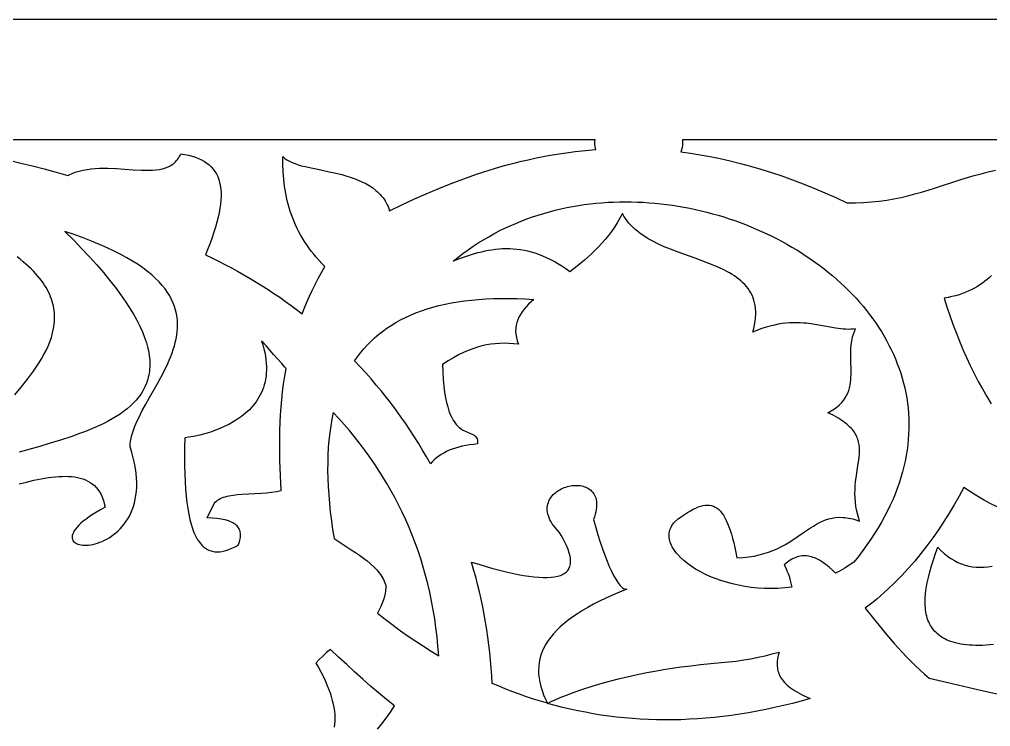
# Model space of a CAD drawing. Extents: x -52 to 65, y 50 to 90.
# Drawn here: x -27.12 to -2.42, y 71.67 to 89.66 of the extents above; entities that cross this region are included whole.
import ezdxf

# ---------------------------------------------------------------- set-up
doc = ezdxf.new("R2010")
doc.units = 0
doc.header["$MEASUREMENT"] = 0
doc.layers.add('LAYER_1', color=18, linetype='CONTINUOUS')

msp = doc.modelspace()

# ---------------------------------------------------------------- linework, layer by layer
at = {"layer": 'LAYER_1'}
for points in [[(64.619, 89.656), (-51.834, 89.656)], [(-27.389, 86.073), (-27.091, 86.003), (-26.793, 85.93), (-26.493, 85.853), (-26.192, 85.772), (-25.89, 85.687), (-25.845, 85.71), (-25.798, 85.732), (-25.704, 85.769), (-25.606, 85.799), (-25.506, 85.824), (-25.404, 85.842), (-25.3, 85.856), (-25.194, 85.864), (-25.088, 85.869), (-24.98, 85.871), (-24.872, 85.869), (-24.656, 85.86), (-24.232, 85.831), (-24.029, 85.821), (-23.931, 85.818), (-23.836, 85.819), (-23.743, 85.823), (-23.655, 85.83), (-23.569, 85.842), (-23.488, 85.859), (-23.411, 85.881), (-23.339, 85.909), (-23.304, 85.926), (-23.271, 85.944), (-23.24, 85.964), (-23.209, 85.986), (-23.18, 86.01), (-23.153, 86.036), (-23.127, 86.064), (-23.102, 86.094), (-23.08, 86.127), (-23.058, 86.161), (-23.038, 86.198), (-23.02, 86.238), (-22.919, 86.221), (-22.823, 86.201), (-22.732, 86.177), (-22.646, 86.149), (-22.565, 86.118), (-22.49, 86.083), (-22.42, 86.043), (-22.356, 86), (-22.297, 85.953), (-22.243, 85.902), (-22.194, 85.847), (-22.151, 85.787), (-22.113, 85.724), (-22.08, 85.656), (-22.053, 85.584), (-22.031, 85.508), (-22.014, 85.427), (-22.002, 85.342), (-21.996, 85.253), (-21.995, 85.159), (-21.999, 85.061), (-22.009, 84.958), (-22.024, 84.851), (-22.044, 84.739), (-22.069, 84.622), (-22.1, 84.501), (-22.136, 84.374), (-22.177, 84.243), (-22.223, 84.108), (-22.275, 83.967), (-22.332, 83.821), (-22.394, 83.671), (-22.226, 83.59), (-22.06, 83.508), (-21.896, 83.424), (-21.733, 83.338), (-21.573, 83.25), (-21.414, 83.16), (-21.257, 83.069), (-21.103, 82.976), (-20.95, 82.881), (-20.799, 82.784), (-20.65, 82.686), (-20.503, 82.586), (-20.358, 82.484), (-20.214, 82.38), (-20.073, 82.275), (-19.934, 82.169), (-19.875, 82.316), (-19.812, 82.464), (-19.746, 82.613), (-19.676, 82.763), (-19.602, 82.914), (-19.524, 83.065), (-19.441, 83.218), (-19.355, 83.372), (-19.43, 83.448), (-19.502, 83.526), (-19.571, 83.604), (-19.637, 83.683), (-19.7, 83.762), (-19.76, 83.843), (-19.816, 83.924), (-19.87, 84.006), (-19.921, 84.089), (-19.97, 84.172), (-20.015, 84.256), (-20.058, 84.341), (-20.098, 84.427), (-20.136, 84.513), (-20.171, 84.6), (-20.203, 84.687), (-20.233, 84.775), (-20.261, 84.864), (-20.286, 84.954), (-20.309, 85.043), (-20.33, 85.134), (-20.348, 85.225), (-20.365, 85.317), (-20.379, 85.409), (-20.391, 85.502), (-20.401, 85.595), (-20.415, 85.783), (-20.422, 85.973), (-20.422, 86.165), (-20.399, 86.143), (-20.374, 86.122), (-20.319, 86.083), (-20.257, 86.048), (-20.188, 86.016), (-20.113, 85.987), (-20.032, 85.96), (-19.946, 85.935), (-19.855, 85.912), (-19.663, 85.868), (-19.458, 85.826), (-19.246, 85.783), (-19.031, 85.735), (-18.923, 85.708), (-18.817, 85.678), (-18.711, 85.646), (-18.608, 85.611), (-18.507, 85.571), (-18.409, 85.528), (-18.314, 85.481), (-18.223, 85.429), (-18.137, 85.371), (-18.056, 85.308), (-18.018, 85.274), (-17.981, 85.239), (-17.945, 85.202), (-17.911, 85.163), (-17.879, 85.123), (-17.849, 85.081), (-17.82, 85.037), (-17.794, 84.991), (-17.769, 84.943), (-17.746, 84.894), (-17.725, 84.842), (-17.707, 84.789), (-17.397, 84.939), (-17.086, 85.084), (-16.773, 85.223), (-16.457, 85.357), (-16.14, 85.484), (-15.82, 85.604), (-15.497, 85.717), (-15.335, 85.77), (-15.172, 85.822), (-15.009, 85.872), (-14.844, 85.919), (-14.679, 85.965), (-14.513, 86.008), (-14.347, 86.049), (-14.179, 86.088), (-14.011, 86.125), (-13.842, 86.159), (-13.672, 86.191), (-13.502, 86.221), (-13.33, 86.248), (-13.158, 86.272), (-12.985, 86.294), (-12.81, 86.314), (-12.635, 86.33), (-12.459, 86.344), (-12.47, 86.385), (-12.478, 86.427), (-12.483, 86.47), (-12.485, 86.513), (-12.483, 86.552), (-12.479, 86.591), (-30.59, 86.591)], [(20.358, 86.591), (-10.257, 86.591), (-10.253, 86.552), (-10.252, 86.513), (-10.255, 86.454), (-10.264, 86.396), (-10.279, 86.34), (-10.299, 86.285), (-10.052, 86.252), (-9.802, 86.212), (-9.55, 86.167), (-9.296, 86.115), (-9.04, 86.058), (-8.782, 85.994), (-8.522, 85.924), (-8.259, 85.848), (-7.994, 85.765), (-7.727, 85.675), (-7.457, 85.578), (-7.185, 85.475), (-6.91, 85.365), (-6.633, 85.247), (-6.354, 85.123), (-6.072, 84.991), (-5.856, 84.99), (-5.647, 84.998), (-5.445, 85.012), (-5.249, 85.033), (-5.06, 85.06), (-4.875, 85.092), (-4.695, 85.129), (-4.519, 85.171), (-4.346, 85.216), (-4.175, 85.263), (-4.007, 85.314), (-3.84, 85.366), (-3.172, 85.58), (-3.003, 85.633), (-2.83, 85.683), (-2.655, 85.731), (-2.476, 85.777), (-2.293, 85.819)], [(-27.134, 77.838), (-26.943, 77.887), (-26.755, 77.931), (-26.569, 77.969), (-26.387, 78), (-26.298, 78.011), (-26.211, 78.021), (-26.125, 78.028), (-26.041, 78.032), (-25.958, 78.033), (-25.878, 78.031), (-25.8, 78.025), (-25.724, 78.017), (-25.651, 78.004), (-25.58, 77.987), (-25.512, 77.967), (-25.447, 77.942), (-25.385, 77.913), (-25.327, 77.879), (-25.271, 77.84), (-25.219, 77.797), (-25.171, 77.748), (-25.126, 77.694), (-25.086, 77.634), (-25.049, 77.569), (-25.017, 77.498), (-24.989, 77.421), (-24.965, 77.337), (-24.947, 77.247), (-25.062, 77.183), (-25.168, 77.121), (-25.264, 77.06), (-25.352, 77.002), (-25.43, 76.945), (-25.5, 76.89), (-25.561, 76.837), (-25.614, 76.786), (-25.66, 76.738), (-25.698, 76.691), (-25.729, 76.647), (-25.753, 76.605), (-25.77, 76.565), (-25.781, 76.528), (-25.785, 76.493), (-25.784, 76.46), (-25.778, 76.43), (-25.766, 76.403), (-25.749, 76.378), (-25.727, 76.356), (-25.701, 76.336), (-25.67, 76.32), (-25.636, 76.306), (-25.598, 76.295), (-25.557, 76.287), (-25.513, 76.281), (-25.466, 76.279), (-25.416, 76.28), (-25.365, 76.284), (-25.311, 76.292), (-25.256, 76.302), (-25.199, 76.316), (-25.141, 76.333), (-25.082, 76.353), (-25.023, 76.377), (-24.964, 76.405), (-24.904, 76.435), (-24.845, 76.47), (-24.786, 76.508), (-24.728, 76.55), (-24.671, 76.595), (-24.616, 76.644), (-24.562, 76.697), (-24.51, 76.754), (-24.461, 76.815), (-24.414, 76.88), (-24.369, 76.949), (-24.328, 77.022), (-24.29, 77.099), (-24.256, 77.18), (-24.225, 77.266), (-24.199, 77.356), (-24.177, 77.45), (-24.16, 77.548), (-24.148, 77.651), (-24.141, 77.759), (-24.14, 77.871), (-24.145, 77.988), (-24.155, 78.109), (-24.172, 78.235), (-24.196, 78.365), (-24.227, 78.501), (-24.264, 78.641), (-24.31, 78.786), (-24.305, 78.857), (-24.296, 78.93), (-24.282, 79.003), (-24.264, 79.077), (-24.242, 79.152), (-24.217, 79.228), (-24.187, 79.305), (-24.155, 79.383), (-24.12, 79.462), (-24.082, 79.541), (-23.999, 79.703), (-23.91, 79.867), (-23.816, 80.034), (-23.622, 80.376), (-23.527, 80.549), (-23.436, 80.725), (-23.351, 80.902), (-23.312, 80.991), (-23.276, 81.081), (-23.242, 81.171), (-23.211, 81.261), (-23.183, 81.351), (-23.159, 81.441), (-23.139, 81.532), (-23.123, 81.622), (-23.112, 81.713), (-23.105, 81.804), (-23.103, 81.895), (-23.106, 81.986), (-23.115, 82.077), (-23.13, 82.168), (-23.151, 82.258), (-23.179, 82.349), (-23.213, 82.44), (-23.253, 82.53), (-23.302, 82.62), (-23.357, 82.711), (-23.421, 82.8), (-23.493, 82.89), (-23.573, 82.979), (-23.661, 83.068), (-23.759, 83.157), (-23.866, 83.245), (-23.982, 83.333), (-24.108, 83.42), (-24.244, 83.507), (-24.39, 83.593), (-24.547, 83.679), (-24.715, 83.764), (-24.894, 83.849), (-25.085, 83.933), (-25.287, 84.016), (-25.502, 84.099), (-25.728, 84.181), (-25.968, 84.263), (-25.744, 84.04), (-25.535, 83.824), (-25.339, 83.615), (-25.156, 83.412), (-24.986, 83.215), (-24.829, 83.025), (-24.684, 82.84), (-24.551, 82.661), (-24.431, 82.488), (-24.322, 82.321), (-24.224, 82.159), (-24.137, 82.002), (-24.061, 81.851), (-23.996, 81.705), (-23.94, 81.564), (-23.895, 81.428), (-23.86, 81.296), (-23.845, 81.232), (-23.833, 81.17), (-23.824, 81.108), (-23.816, 81.048), (-23.811, 80.988), (-23.808, 80.93), (-23.807, 80.873), (-23.809, 80.817), (-23.812, 80.761), (-23.817, 80.707), (-23.825, 80.654), (-23.834, 80.602), (-23.846, 80.551), (-23.859, 80.501), (-23.874, 80.452), (-23.891, 80.404), (-23.931, 80.31), (-23.977, 80.22), (-24.03, 80.134), (-24.089, 80.051), (-24.155, 79.971), (-24.227, 79.894), (-24.304, 79.821), (-24.386, 79.75), (-24.474, 79.682), (-24.566, 79.616), (-24.663, 79.553), (-24.764, 79.493), (-24.869, 79.435), (-24.977, 79.379), (-25.09, 79.325), (-25.205, 79.273), (-25.323, 79.223), (-25.444, 79.174), (-25.567, 79.127), (-25.819, 79.038), (-26.077, 78.953), (-26.34, 78.872), (-26.603, 78.794), (-27.128, 78.644)], [(-27.244, 80.104), (-27.081, 80.3), (-26.921, 80.501), (-26.844, 80.603), (-26.769, 80.706), (-26.697, 80.81), (-26.628, 80.915), (-26.562, 81.022), (-26.502, 81.129), (-26.446, 81.237), (-26.395, 81.346), (-26.35, 81.456), (-26.311, 81.567), (-26.28, 81.679), (-26.255, 81.792), (-26.246, 81.848), (-26.238, 81.905), (-26.233, 81.962), (-26.23, 82.019), (-26.229, 82.076), (-26.231, 82.134), (-26.234, 82.191), (-26.24, 82.249), (-26.249, 82.307), (-26.26, 82.365), (-26.274, 82.423), (-26.29, 82.482), (-26.309, 82.54), (-26.331, 82.599), (-26.355, 82.658), (-26.383, 82.717), (-26.413, 82.776), (-26.446, 82.835), (-26.483, 82.894), (-26.523, 82.954), (-26.565, 83.013), (-26.611, 83.073), (-26.661, 83.133), (-26.714, 83.193), (-26.77, 83.253), (-26.83, 83.313), (-26.893, 83.373), (-26.96, 83.433), (-27.031, 83.493), (-27.106, 83.554), (-27.184, 83.614)], [(-2.394, 83.144), (-2.448, 83.093), (-2.504, 83.043), (-2.562, 82.995), (-2.623, 82.949), (-2.687, 82.905), (-2.753, 82.863), (-2.822, 82.822), (-2.895, 82.784), (-2.97, 82.748), (-3.049, 82.714), (-3.132, 82.683), (-3.217, 82.653), (-3.307, 82.627), (-3.401, 82.603), (-3.498, 82.581), (-3.6, 82.562), (-3.528, 82.342), (-3.454, 82.122), (-3.377, 81.904), (-3.296, 81.688), (-3.211, 81.473), (-3.123, 81.262), (-3.032, 81.053), (-2.936, 80.848), (-2.837, 80.646), (-2.734, 80.447), (-2.626, 80.254), (-2.515, 80.064), (-2.399, 79.88)], [(-2.252, 77.257), (-2.423, 77.343), (-2.593, 77.435), (-2.763, 77.532), (-2.931, 77.636), (-3.099, 77.745), (-3.218, 77.525), (-3.342, 77.308), (-3.471, 77.093), (-3.605, 76.882), (-3.743, 76.673), (-3.886, 76.469), (-4.034, 76.268), (-4.188, 76.071), (-4.346, 75.878), (-4.509, 75.691), (-4.678, 75.508), (-4.852, 75.33), (-5.032, 75.158), (-5.124, 75.074), (-5.217, 74.991), (-5.311, 74.91), (-5.407, 74.831), (-5.505, 74.753), (-5.604, 74.676), (-5.251, 74.235), (-5.063, 74.008), (-4.866, 73.779), (-4.764, 73.665), (-4.66, 73.551), (-4.553, 73.439), (-4.444, 73.327), (-4.332, 73.217), (-4.218, 73.108), (-4.1, 73.001), (-3.98, 72.897), (-3.54, 72.792), (-3.104, 72.691), (-2.673, 72.595), (-2.247, 72.502)], [(-2.34, 73.75), (-2.532, 73.736), (-2.623, 73.732), (-2.711, 73.73), (-2.796, 73.731), (-2.877, 73.733), (-2.956, 73.738), (-3.032, 73.745), (-3.104, 73.754), (-3.174, 73.765), (-3.241, 73.778), (-3.305, 73.793), (-3.366, 73.81), (-3.425, 73.829), (-3.481, 73.849), (-3.534, 73.872), (-3.584, 73.897), (-3.631, 73.923), (-3.677, 73.951), (-3.719, 73.981), (-3.759, 74.013), (-3.796, 74.047), (-3.831, 74.082), (-3.864, 74.119), (-3.894, 74.158), (-3.921, 74.199), (-3.947, 74.241), (-3.97, 74.284), (-3.991, 74.33), (-4.009, 74.376), (-4.026, 74.425), (-4.04, 74.475), (-4.052, 74.526), (-4.062, 74.579), (-4.07, 74.633), (-4.075, 74.689), (-4.079, 74.746), (-4.081, 74.804), (-4.079, 74.925), (-4.07, 75.052), (-4.053, 75.183), (-4.03, 75.319), (-4, 75.46), (-3.963, 75.605), (-3.921, 75.754), (-3.872, 75.908), (-3.818, 76.065), (-3.759, 76.226), (-3.678, 76.142), (-3.595, 76.067), (-3.511, 75.999), (-3.425, 75.939), (-3.337, 75.887), (-3.248, 75.842), (-3.157, 75.804), (-3.065, 75.773), (-2.972, 75.75), (-2.876, 75.733), (-2.78, 75.723), (-2.682, 75.719), (-2.583, 75.722), (-2.482, 75.731), (-2.38, 75.746)], [(-18.018, 71.601), (-17.905, 71.737), (-17.794, 71.881), (-17.686, 72.032), (-17.579, 72.19), (-17.782, 72.354), (-17.985, 72.522), (-18.189, 72.695), (-18.392, 72.873), (-18.596, 73.055), (-18.799, 73.242), (-19.003, 73.434), (-19.207, 73.63), (-19.309, 73.546), (-19.405, 73.46), (-19.497, 73.372), (-19.582, 73.281), (-19.516, 73.167), (-19.455, 73.055), (-19.398, 72.945), (-19.347, 72.837), (-19.301, 72.731), (-19.259, 72.628), (-19.223, 72.527), (-19.191, 72.428), (-19.164, 72.332), (-19.142, 72.238), (-19.125, 72.147), (-19.112, 72.058), (-19.103, 71.971), (-19.1, 71.887), (-19.1, 71.806), (-19.106, 71.727), (-19.115, 71.651)]]:
    msp.add_lwpolyline(points, dxfattribs=at)
for points in [[(-13.123, 83.233), (-13.224, 83.307), (-13.324, 83.375), (-13.423, 83.438), (-13.522, 83.496), (-13.619, 83.548), (-13.716, 83.595), (-13.812, 83.637), (-13.908, 83.675), (-14.002, 83.708), (-14.097, 83.736), (-14.19, 83.76), (-14.283, 83.779), (-14.376, 83.795), (-14.468, 83.807), (-14.56, 83.815), (-14.651, 83.819), (-14.742, 83.82), (-14.832, 83.817), (-14.923, 83.811), (-15.013, 83.802), (-15.103, 83.79), (-15.193, 83.776), (-15.282, 83.758), (-15.372, 83.739), (-15.461, 83.716), (-15.551, 83.692), (-15.73, 83.637), (-15.91, 83.575), (-16.09, 83.507), (-15.966, 83.606), (-15.84, 83.703), (-15.712, 83.795), (-15.583, 83.884), (-15.452, 83.969), (-15.32, 84.051), (-15.186, 84.129), (-15.051, 84.204), (-14.915, 84.275), (-14.777, 84.343), (-14.639, 84.407), (-14.499, 84.468), (-14.358, 84.526), (-14.216, 84.58), (-14.073, 84.631), (-13.93, 84.678), (-13.785, 84.723), (-13.64, 84.764), (-13.494, 84.802), (-13.348, 84.836), (-13.2, 84.868), (-13.053, 84.896), (-12.904, 84.922), (-12.756, 84.944), (-12.607, 84.963), (-12.457, 84.979), (-12.308, 84.993), (-12.158, 85.003), (-12.008, 85.01), (-11.858, 85.015), (-11.708, 85.016), (-11.558, 85.015), (-11.408, 85.011), (-11.258, 85.004), (-11.108, 84.994), (-10.959, 84.982), (-10.81, 84.967), (-10.661, 84.949), (-10.512, 84.929), (-10.365, 84.906), (-10.217, 84.88), (-10.071, 84.852), (-9.925, 84.821), (-9.779, 84.788), (-9.635, 84.752), (-9.491, 84.714), (-9.348, 84.673), (-9.206, 84.63), (-9.065, 84.585), (-8.925, 84.537), (-8.786, 84.487), (-8.649, 84.435), (-8.512, 84.38), (-8.377, 84.323), (-8.243, 84.264), (-8.111, 84.203), (-7.98, 84.139), (-7.85, 84.074), (-7.722, 84.006), (-7.596, 83.936), (-7.471, 83.865), (-7.348, 83.791), (-7.227, 83.715), (-7.108, 83.637), (-6.99, 83.558), (-6.875, 83.476), (-6.761, 83.393), (-6.65, 83.307), (-6.54, 83.22), (-6.433, 83.131), (-6.329, 83.041), (-6.226, 82.948), (-6.126, 82.854), (-6.028, 82.758), (-5.933, 82.661), (-5.84, 82.562), (-5.75, 82.461), (-5.662, 82.359), (-5.577, 82.255), (-5.495, 82.149), (-5.416, 82.043), (-5.339, 81.934), (-5.265, 81.825), (-5.195, 81.713), (-5.127, 81.601), (-5.063, 81.487), (-5.002, 81.372), (-4.943, 81.255), (-4.889, 81.138), (-4.837, 81.019), (-4.789, 80.898), (-4.744, 80.777), (-4.703, 80.655), (-4.665, 80.531), (-4.631, 80.406), (-4.601, 80.28), (-4.574, 80.153), (-4.551, 80.025), (-4.532, 79.896), (-4.517, 79.767), (-4.505, 79.636), (-4.498, 79.504), (-4.495, 79.371), (-4.496, 79.238), (-4.501, 79.104), (-4.51, 78.969), (-4.523, 78.833), (-4.541, 78.696), (-4.564, 78.559), (-4.59, 78.421), (-4.622, 78.282), (-4.657, 78.143), (-4.698, 78.003), (-4.743, 77.862), (-4.793, 77.721), (-4.847, 77.58), (-4.907, 77.438), (-4.971, 77.295), (-5.041, 77.152), (-5.115, 77.009), (-5.194, 76.865), (-5.279, 76.721), (-5.369, 76.577), (-5.464, 76.432), (-5.564, 76.287), (-5.67, 76.142), (-5.781, 75.996), (-5.897, 75.851), (-6.01, 75.771), (-6.125, 75.697), (-6.241, 75.629), (-6.358, 75.566), (-6.442, 75.647), (-6.525, 75.721), (-6.607, 75.787), (-6.689, 75.846), (-6.77, 75.897), (-6.85, 75.939), (-6.89, 75.956), (-6.93, 75.971), (-6.971, 75.984), (-7.011, 75.994), (-7.051, 76.002), (-7.091, 76.007), (-7.131, 76.01), (-7.171, 76.01), (-7.211, 76.007), (-7.252, 76.001), (-7.292, 75.993), (-7.333, 75.981), (-7.374, 75.967), (-7.414, 75.95), (-7.455, 75.929), (-7.497, 75.906), (-7.538, 75.879), (-7.58, 75.849), (-7.622, 75.816), (-7.664, 75.779), (-7.628, 75.705), (-7.597, 75.631), (-7.569, 75.559), (-7.544, 75.488), (-7.523, 75.418), (-7.504, 75.349), (-7.489, 75.28), (-7.477, 75.213), (-7.565, 75.202), (-7.652, 75.193), (-7.826, 75.18), (-7.999, 75.176), (-8.17, 75.179), (-8.339, 75.189), (-8.505, 75.206), (-8.668, 75.23), (-8.828, 75.26), (-8.983, 75.295), (-9.134, 75.336), (-9.28, 75.382), (-9.421, 75.432), (-9.556, 75.487), (-9.685, 75.546), (-9.807, 75.609), (-9.922, 75.674), (-10.03, 75.743), (-10.13, 75.814), (-10.221, 75.888), (-10.303, 75.963), (-10.377, 76.04), (-10.41, 76.079), (-10.44, 76.118), (-10.468, 76.158), (-10.493, 76.197), (-10.516, 76.237), (-10.536, 76.276), (-10.554, 76.316), (-10.568, 76.356), (-10.58, 76.395), (-10.588, 76.435), (-10.594, 76.474), (-10.597, 76.514), (-10.597, 76.553), (-10.593, 76.591), (-10.586, 76.63), (-10.576, 76.668), (-10.563, 76.705), (-10.546, 76.742), (-10.526, 76.779), (-10.503, 76.815), (-10.476, 76.85), (-10.445, 76.885), (-10.361, 76.95), (-10.28, 77.009), (-10.202, 77.064), (-10.127, 77.113), (-10.054, 77.156), (-9.985, 77.194), (-9.918, 77.226), (-9.853, 77.253), (-9.791, 77.274), (-9.732, 77.289), (-9.675, 77.298), (-9.62, 77.301), (-9.567, 77.298), (-9.516, 77.289), (-9.467, 77.273), (-9.421, 77.251), (-9.376, 77.222), (-9.332, 77.187), (-9.291, 77.145), (-9.251, 77.097), (-9.213, 77.042), (-9.176, 76.979), (-9.14, 76.91), (-9.106, 76.834), (-9.073, 76.75), (-9.041, 76.66), (-9.01, 76.562), (-8.98, 76.456), (-8.951, 76.343), (-8.923, 76.222), (-8.896, 76.094), (-8.869, 75.958), (-8.716, 75.966), (-8.571, 75.982), (-8.434, 76.004), (-8.304, 76.032), (-8.182, 76.065), (-8.065, 76.102), (-7.955, 76.144), (-7.85, 76.19), (-7.75, 76.239), (-7.655, 76.29), (-7.564, 76.343), (-7.476, 76.397), (-7.31, 76.508), (-7.152, 76.617), (-6.999, 76.72), (-6.923, 76.768), (-6.847, 76.813), (-6.771, 76.854), (-6.693, 76.89), (-6.614, 76.922), (-6.532, 76.948), (-6.449, 76.969), (-6.362, 76.983), (-6.271, 76.989), (-6.177, 76.988), (-6.128, 76.984), (-6.078, 76.979), (-6.027, 76.971), (-5.975, 76.96), (-5.921, 76.948), (-5.866, 76.933), (-5.751, 76.895), (-5.789, 77.021), (-5.819, 77.143), (-5.841, 77.261), (-5.855, 77.376), (-5.863, 77.487), (-5.866, 77.596), (-5.864, 77.7), (-5.858, 77.802), (-5.849, 77.901), (-5.837, 77.997), (-5.809, 78.182), (-5.782, 78.356), (-5.77, 78.44), (-5.76, 78.522), (-5.753, 78.602), (-5.751, 78.68), (-5.753, 78.756), (-5.76, 78.831), (-5.774, 78.904), (-5.794, 78.976), (-5.807, 79.012), (-5.823, 79.047), (-5.84, 79.082), (-5.86, 79.117), (-5.882, 79.152), (-5.906, 79.186), (-5.933, 79.22), (-5.962, 79.254), (-5.995, 79.287), (-6.03, 79.321), (-6.068, 79.354), (-6.109, 79.388), (-6.201, 79.454), (-6.306, 79.52), (-6.425, 79.585), (-6.559, 79.651), (-6.47, 79.697), (-6.391, 79.746), (-6.32, 79.798), (-6.258, 79.851), (-6.203, 79.907), (-6.155, 79.965), (-6.114, 80.025), (-6.079, 80.087), (-6.05, 80.15), (-6.026, 80.215), (-6.007, 80.282), (-5.992, 80.349), (-5.981, 80.418), (-5.973, 80.488), (-5.968, 80.559), (-5.966, 80.631), (-5.966, 80.776), (-5.97, 80.923), (-5.973, 81.071), (-5.972, 81.219), (-5.969, 81.292), (-5.963, 81.365), (-5.954, 81.438), (-5.942, 81.509), (-5.926, 81.58), (-5.905, 81.65), (-5.88, 81.719), (-5.849, 81.787), (-5.911, 81.778), (-5.973, 81.773), (-6.036, 81.771), (-6.1, 81.772), (-6.164, 81.776), (-6.228, 81.782), (-6.361, 81.801), (-6.497, 81.825), (-6.638, 81.852), (-6.784, 81.88), (-6.937, 81.905), (-7.097, 81.925), (-7.179, 81.932), (-7.264, 81.937), (-7.35, 81.94), (-7.439, 81.939), (-7.53, 81.936), (-7.623, 81.928), (-7.719, 81.917), (-7.817, 81.901), (-7.918, 81.881), (-8.021, 81.856), (-8.127, 81.825), (-8.236, 81.789), (-8.348, 81.747), (-8.463, 81.699), (-8.438, 81.796), (-8.419, 81.889), (-8.404, 81.979), (-8.395, 82.065), (-8.391, 82.148), (-8.391, 82.227), (-8.396, 82.303), (-8.406, 82.376), (-8.42, 82.446), (-8.438, 82.513), (-8.46, 82.577), (-8.486, 82.639), (-8.516, 82.698), (-8.55, 82.754), (-8.587, 82.809), (-8.628, 82.86), (-8.672, 82.91), (-8.719, 82.958), (-8.769, 83.003), (-8.822, 83.047), (-8.877, 83.089), (-8.935, 83.13), (-8.995, 83.168), (-9.058, 83.206), (-9.123, 83.242), (-9.189, 83.277), (-9.328, 83.343), (-9.473, 83.406), (-9.623, 83.465), (-9.777, 83.523), (-9.933, 83.58), (-10.25, 83.693), (-10.408, 83.751), (-10.564, 83.812), (-10.718, 83.875), (-10.867, 83.942), (-11.012, 84.014), (-11.081, 84.052), (-11.15, 84.091), (-11.216, 84.133), (-11.28, 84.175), (-11.342, 84.22), (-11.402, 84.266), (-11.46, 84.315), (-11.514, 84.365), (-11.567, 84.418), (-11.616, 84.473), (-11.662, 84.531), (-11.705, 84.591), (-11.745, 84.653), (-11.782, 84.719), (-11.846, 84.598), (-11.915, 84.482), (-11.987, 84.371), (-12.063, 84.263), (-12.141, 84.16), (-12.223, 84.06), (-12.306, 83.964), (-12.392, 83.871), (-12.48, 83.782), (-12.57, 83.696), (-12.66, 83.612), (-12.752, 83.532), (-12.844, 83.453), (-12.937, 83.378)], [(-14.039, 82.534), (-14.108, 82.472), (-14.172, 82.409), (-14.232, 82.345), (-14.286, 82.282), (-14.336, 82.217), (-14.379, 82.151), (-14.416, 82.084), (-14.447, 82.016), (-14.472, 81.946), (-14.489, 81.874), (-14.499, 81.801), (-14.502, 81.725), (-14.496, 81.646), (-14.482, 81.566), (-14.459, 81.482), (-14.428, 81.396), (-14.552, 81.407), (-14.672, 81.413), (-14.79, 81.416), (-14.905, 81.414), (-15.019, 81.407), (-15.132, 81.394), (-15.245, 81.375), (-15.358, 81.35), (-15.473, 81.319), (-15.589, 81.28), (-15.708, 81.234), (-15.829, 81.181), (-15.954, 81.119), (-16.084, 81.049), (-16.219, 80.97), (-16.359, 80.881), (-16.352, 80.679), (-16.341, 80.494), (-16.326, 80.325), (-16.306, 80.172), (-16.284, 80.033), (-16.257, 79.908), (-16.228, 79.796), (-16.196, 79.696), (-16.162, 79.607), (-16.126, 79.529), (-16.088, 79.461), (-16.049, 79.401), (-16.009, 79.35), (-15.968, 79.306), (-15.926, 79.269), (-15.885, 79.237), (-15.843, 79.21), (-15.803, 79.188), (-15.724, 79.152), (-15.651, 79.123), (-15.587, 79.094), (-15.559, 79.078), (-15.534, 79.06), (-15.512, 79.038), (-15.495, 79.013), (-15.481, 78.983), (-15.471, 78.947), (-15.467, 78.905), (-15.467, 78.856), (-15.571, 78.846), (-15.672, 78.833), (-15.768, 78.817), (-15.86, 78.798), (-15.948, 78.776), (-16.032, 78.752), (-16.112, 78.724), (-16.188, 78.694), (-16.261, 78.661), (-16.329, 78.624), (-16.395, 78.586), (-16.456, 78.544), (-16.514, 78.5), (-16.569, 78.453), (-16.621, 78.403), (-16.669, 78.351), (-16.768, 78.527), (-16.869, 78.701), (-16.974, 78.873), (-17.081, 79.045), (-17.191, 79.214), (-17.305, 79.382), (-17.421, 79.549), (-17.54, 79.713), (-17.662, 79.877), (-17.787, 80.038), (-17.914, 80.197), (-18.045, 80.355), (-18.179, 80.511), (-18.315, 80.665), (-18.454, 80.817), (-18.597, 80.967), (-18.522, 81.074), (-18.443, 81.177), (-18.361, 81.276), (-18.274, 81.372), (-18.183, 81.464), (-18.087, 81.553), (-17.988, 81.639), (-17.884, 81.72), (-17.776, 81.799), (-17.664, 81.873), (-17.547, 81.944), (-17.426, 82.011), (-17.301, 82.074), (-17.171, 82.134), (-17.036, 82.19), (-16.898, 82.242), (-16.754, 82.29), (-16.606, 82.334), (-16.454, 82.375), (-16.297, 82.411), (-16.135, 82.444), (-15.968, 82.472), (-15.797, 82.497), (-15.621, 82.518), (-15.441, 82.534), (-15.255, 82.547), (-15.065, 82.555), (-14.869, 82.559), (-14.669, 82.559), (-14.464, 82.555), (-14.254, 82.547)], [(-20.464, 77.668), (-20.483, 78.052), (-20.497, 78.435), (-20.501, 78.628), (-20.503, 78.82), (-20.502, 79.013), (-20.499, 79.206), (-20.492, 79.4), (-20.482, 79.594), (-20.469, 79.789), (-20.451, 79.984), (-20.429, 80.181), (-20.403, 80.378), (-20.372, 80.577), (-20.336, 80.776), (-20.377, 80.818), (-20.45, 80.899), (-20.651, 81.126), (-20.851, 81.353), (-20.925, 81.434), (-20.966, 81.475), (-20.934, 81.374), (-20.906, 81.275), (-20.884, 81.18), (-20.866, 81.086), (-20.853, 80.996), (-20.844, 80.908), (-20.84, 80.822), (-20.839, 80.74), (-20.843, 80.659), (-20.851, 80.581), (-20.862, 80.506), (-20.876, 80.433), (-20.894, 80.362), (-20.916, 80.293), (-20.94, 80.227), (-20.967, 80.163), (-20.997, 80.102), (-21.03, 80.042), (-21.066, 79.985), (-21.103, 79.929), (-21.143, 79.876), (-21.185, 79.825), (-21.229, 79.775), (-21.275, 79.728), (-21.322, 79.683), (-21.371, 79.639), (-21.422, 79.597), (-21.473, 79.557), (-21.579, 79.483), (-21.688, 79.415), (-21.8, 79.354), (-21.912, 79.299), (-22.023, 79.25), (-22.133, 79.206), (-22.241, 79.168), (-22.345, 79.134), (-22.443, 79.106), (-22.536, 79.082), (-22.698, 79.046), (-22.821, 79.025), (-22.897, 79.015), (-22.914, 79.014), (-22.917, 79.014), (-22.916, 79.015), (-22.922, 78.766), (-22.925, 78.529), (-22.924, 78.305), (-22.92, 78.093), (-22.912, 77.893), (-22.9, 77.705), (-22.885, 77.529), (-22.866, 77.365), (-22.844, 77.212), (-22.818, 77.069), (-22.79, 76.938), (-22.758, 76.817), (-22.723, 76.707), (-22.685, 76.607), (-22.644, 76.516), (-22.6, 76.436), (-22.554, 76.364), (-22.504, 76.303), (-22.478, 76.275), (-22.452, 76.25), (-22.425, 76.227), (-22.397, 76.206), (-22.369, 76.187), (-22.34, 76.17), (-22.31, 76.156), (-22.28, 76.143), (-22.249, 76.133), (-22.218, 76.124), (-22.186, 76.118), (-22.153, 76.113), (-22.086, 76.11), (-22.017, 76.114), (-21.945, 76.126), (-21.872, 76.144), (-21.796, 76.17), (-21.719, 76.202), (-21.639, 76.24), (-21.558, 76.285), (-21.542, 76.326), (-21.528, 76.366), (-21.516, 76.404), (-21.508, 76.442), (-21.502, 76.478), (-21.499, 76.513), (-21.498, 76.546), (-21.5, 76.579), (-21.505, 76.61), (-21.512, 76.64), (-21.522, 76.668), (-21.535, 76.696), (-21.55, 76.722), (-21.568, 76.746), (-21.589, 76.77), (-21.612, 76.792), (-21.638, 76.813), (-21.666, 76.833), (-21.698, 76.851), (-21.731, 76.868), (-21.768, 76.884), (-21.807, 76.899), (-21.893, 76.924), (-21.99, 76.945), (-22.098, 76.96), (-22.216, 76.971), (-22.345, 76.976), (-22.167, 77.341), (-22.143, 77.371), (-22.115, 77.398), (-22.085, 77.423), (-22.051, 77.445), (-22.015, 77.465), (-21.976, 77.483), (-21.934, 77.499), (-21.89, 77.513), (-21.843, 77.526), (-21.794, 77.536), (-21.691, 77.554), (-21.58, 77.567), (-21.464, 77.576), (-20.964, 77.604), (-20.836, 77.613), (-20.709, 77.627), (-20.585, 77.644)], [(-18.013, 74.553), (-17.816, 74.397), (-17.62, 74.247), (-17.426, 74.104), (-17.232, 73.967), (-17.039, 73.835), (-16.846, 73.708), (-16.652, 73.585), (-16.458, 73.467), (-16.476, 73.708), (-16.499, 73.945), (-16.527, 74.179), (-16.56, 74.409), (-16.597, 74.637), (-16.639, 74.86), (-16.686, 75.081), (-16.736, 75.299), (-16.792, 75.513), (-16.851, 75.724), (-16.915, 75.932), (-16.984, 76.137), (-17.056, 76.339), (-17.132, 76.538), (-17.213, 76.734), (-17.297, 76.928), (-17.386, 77.118), (-17.478, 77.305), (-17.574, 77.49), (-17.674, 77.672), (-17.777, 77.852), (-17.884, 78.028), (-17.995, 78.202), (-18.109, 78.374), (-18.227, 78.543), (-18.348, 78.709), (-18.472, 78.873), (-18.599, 79.035), (-18.73, 79.194), (-18.864, 79.351), (-19.001, 79.505), (-19.141, 79.657), (-19.176, 79.487), (-19.206, 79.313), (-19.231, 79.135), (-19.252, 78.952), (-19.267, 78.765), (-19.277, 78.574), (-19.282, 78.379), (-19.283, 78.18), (-19.279, 77.977), (-19.27, 77.77), (-19.257, 77.559), (-19.238, 77.344), (-19.216, 77.126), (-19.189, 76.903), (-19.157, 76.677), (-19.121, 76.447), (-18.682, 76.166), (-18.576, 76.096), (-18.473, 76.024), (-18.374, 75.952), (-18.28, 75.879), (-18.191, 75.805), (-18.109, 75.73), (-18.035, 75.652), (-17.969, 75.573), (-17.939, 75.533), (-17.912, 75.492), (-17.887, 75.451), (-17.864, 75.409), (-17.845, 75.367), (-17.828, 75.324), (-17.814, 75.28), (-17.804, 75.236), (-17.804, 75.19), (-17.807, 75.145), (-17.812, 75.101), (-17.818, 75.057), (-17.837, 74.971), (-17.863, 74.887), (-17.894, 74.803), (-17.93, 74.721), (-17.97, 74.637)], [(-13.688, 72.257), (-13.867, 72.31), (-14.045, 72.366), (-14.223, 72.425), (-14.399, 72.487), (-14.574, 72.552), (-14.748, 72.619), (-14.922, 72.69), (-15.094, 72.764), (-15.106, 72.96), (-15.12, 73.156), (-15.137, 73.352), (-15.157, 73.548), (-15.18, 73.743), (-15.206, 73.937), (-15.234, 74.131), (-15.266, 74.325), (-15.3, 74.518), (-15.338, 74.711), (-15.378, 74.903), (-15.421, 75.094), (-15.467, 75.285), (-15.516, 75.475), (-15.568, 75.664), (-15.623, 75.852), (-15.435, 75.794), (-15.252, 75.74), (-15.077, 75.691), (-14.907, 75.646), (-14.744, 75.605), (-14.588, 75.57), (-14.439, 75.538), (-14.297, 75.512), (-14.162, 75.491), (-14.034, 75.475), (-13.914, 75.464), (-13.802, 75.458), (-13.697, 75.457), (-13.6, 75.463), (-13.512, 75.473), (-13.431, 75.49), (-13.394, 75.5), (-13.359, 75.512), (-13.327, 75.525), (-13.296, 75.54), (-13.267, 75.556), (-13.241, 75.574), (-13.217, 75.593), (-13.195, 75.614), (-13.176, 75.637), (-13.159, 75.661), (-13.144, 75.686), (-13.131, 75.713), (-13.121, 75.742), (-13.113, 75.773), (-13.107, 75.805), (-13.104, 75.838), (-13.103, 75.874), (-13.104, 75.911), (-13.108, 75.949), (-13.115, 75.99), (-13.124, 76.032), (-13.135, 76.076), (-13.166, 76.169), (-13.207, 76.269), (-13.258, 76.376), (-13.32, 76.49), (-13.392, 76.612), (-13.444, 76.667), (-13.49, 76.72), (-13.532, 76.773), (-13.568, 76.825), (-13.599, 76.876), (-13.626, 76.926), (-13.648, 76.976), (-13.666, 77.024), (-13.679, 77.071), (-13.689, 77.117), (-13.694, 77.161), (-13.696, 77.205), (-13.694, 77.247), (-13.689, 77.288), (-13.68, 77.328), (-13.668, 77.366), (-13.654, 77.403), (-13.636, 77.439), (-13.616, 77.473), (-13.593, 77.506), (-13.568, 77.537), (-13.541, 77.567), (-13.511, 77.595), (-13.48, 77.621), (-13.448, 77.646), (-13.413, 77.669), (-13.377, 77.691), (-13.34, 77.71), (-13.302, 77.728), (-13.263, 77.744), (-13.224, 77.758), (-13.183, 77.77), (-13.101, 77.789), (-13.06, 77.795), (-13.019, 77.799), (-12.978, 77.801), (-12.937, 77.801), (-12.897, 77.799), (-12.858, 77.795), (-12.819, 77.788), (-12.781, 77.779), (-12.745, 77.768), (-12.709, 77.755), (-12.676, 77.739), (-12.643, 77.72), (-12.613, 77.699), (-12.584, 77.676), (-12.558, 77.65), (-12.534, 77.622), (-12.512, 77.591), (-12.493, 77.557), (-12.476, 77.521), (-12.463, 77.482), (-12.452, 77.44), (-12.445, 77.396), (-12.441, 77.349), (-12.44, 77.299), (-12.443, 77.246), (-12.45, 77.19), (-12.461, 77.131), (-12.476, 77.069), (-12.496, 77.004), (-12.52, 76.936), (-12.463, 76.734), (-12.406, 76.541), (-12.348, 76.358), (-12.291, 76.187), (-12.233, 76.026), (-12.175, 75.878), (-12.118, 75.742), (-12.062, 75.618), (-12.007, 75.509), (-11.953, 75.413), (-11.9, 75.332), (-11.849, 75.266), (-11.825, 75.239), (-11.8, 75.215), (-11.777, 75.196), (-11.754, 75.181), (-11.731, 75.17), (-11.71, 75.164), (-11.689, 75.162), (-11.668, 75.164), (-11.855, 75.088), (-12.033, 75.012), (-12.203, 74.935), (-12.364, 74.857), (-12.518, 74.778), (-12.663, 74.698), (-12.8, 74.618), (-12.929, 74.537), (-13.049, 74.454), (-13.162, 74.371), (-13.267, 74.287), (-13.363, 74.202), (-13.452, 74.116), (-13.533, 74.029), (-13.606, 73.941), (-13.672, 73.852), (-13.729, 73.762), (-13.779, 73.67), (-13.821, 73.577), (-13.855, 73.484), (-13.882, 73.389), (-13.902, 73.292), (-13.913, 73.195), (-13.918, 73.096), (-13.915, 72.996), (-13.904, 72.895), (-13.886, 72.792), (-13.861, 72.688), (-13.829, 72.582), (-13.789, 72.475), (-13.742, 72.367)], [(-7.799, 73.562), (-7.82, 73.478), (-7.835, 73.396), (-7.844, 73.316), (-7.847, 73.237), (-7.845, 73.198), (-7.841, 73.159), (-7.835, 73.121), (-7.827, 73.083), (-7.816, 73.046), (-7.802, 73.008), (-7.786, 72.972), (-7.768, 72.935), (-7.746, 72.899), (-7.722, 72.862), (-7.694, 72.827), (-7.663, 72.791), (-7.629, 72.756), (-7.592, 72.72), (-7.55, 72.686), (-7.506, 72.651), (-7.457, 72.616), (-7.405, 72.582), (-7.349, 72.548), (-7.289, 72.514), (-7.224, 72.48), (-7.155, 72.446), (-7.005, 72.379), (-7.233, 72.315), (-7.46, 72.255), (-7.686, 72.2), (-7.911, 72.148), (-8.134, 72.1), (-8.356, 72.057), (-8.576, 72.017), (-8.796, 71.981), (-9.013, 71.95), (-9.23, 71.922), (-9.446, 71.898), (-9.66, 71.878), (-9.872, 71.862), (-10.084, 71.85), (-10.294, 71.841), (-10.504, 71.836), (-10.711, 71.835), (-10.918, 71.838), (-11.123, 71.845), (-11.328, 71.855), (-11.531, 71.869), (-11.732, 71.886), (-11.933, 71.907), (-12.132, 71.932), (-12.331, 71.96), (-12.528, 71.992), (-12.724, 72.028), (-12.918, 72.066), (-13.112, 72.109), (-13.305, 72.154), (-13.496, 72.204), (-13.686, 72.256), (-13.592, 72.302), (-13.496, 72.346), (-13.368, 72.402), (-13.207, 72.467), (-13.014, 72.54), (-12.788, 72.619), (-12.529, 72.702), (-12.237, 72.788), (-12.079, 72.831), (-11.913, 72.874), (-11.738, 72.916), (-11.555, 72.958), (-11.364, 72.999), (-11.165, 73.039), (-10.957, 73.078), (-10.741, 73.115), (-10.517, 73.15), (-10.285, 73.184), (-10.044, 73.215), (-9.795, 73.244), (-9.538, 73.27), (-9.272, 73.293), (-9.077, 73.311), (-8.886, 73.333), (-8.697, 73.361), (-8.512, 73.392), (-8.329, 73.428), (-8.15, 73.469), (-7.973, 73.513)]]:
    msp.add_lwpolyline(points, close=True, dxfattribs=at)

doc.saveas('drawing.dxf')
